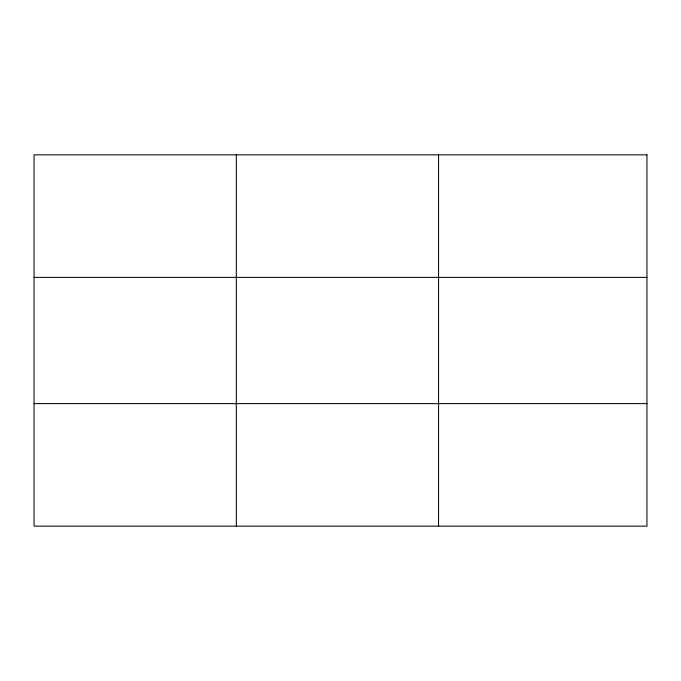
<?xml version="1.0" encoding="UTF-8"?>
<svg xmlns="http://www.w3.org/2000/svg" width="681" height="681" viewBox="0 0 681 681"><rect width="100%" height="100%" fill="white"/><g stroke="black" fill="none" stroke-linecap="round" stroke-linejoin="round"><path stroke-width="1.02" d="M236.307 526.149L236.307 154.851M438.564 526.149L438.564 154.851M34.05 277.38L646.95 277.38M34.05 403.62L646.95 403.62M646.95 154.851L646.95 526.149L34.05 526.149L34.05 154.851L646.95 154.851"/></g></svg>
